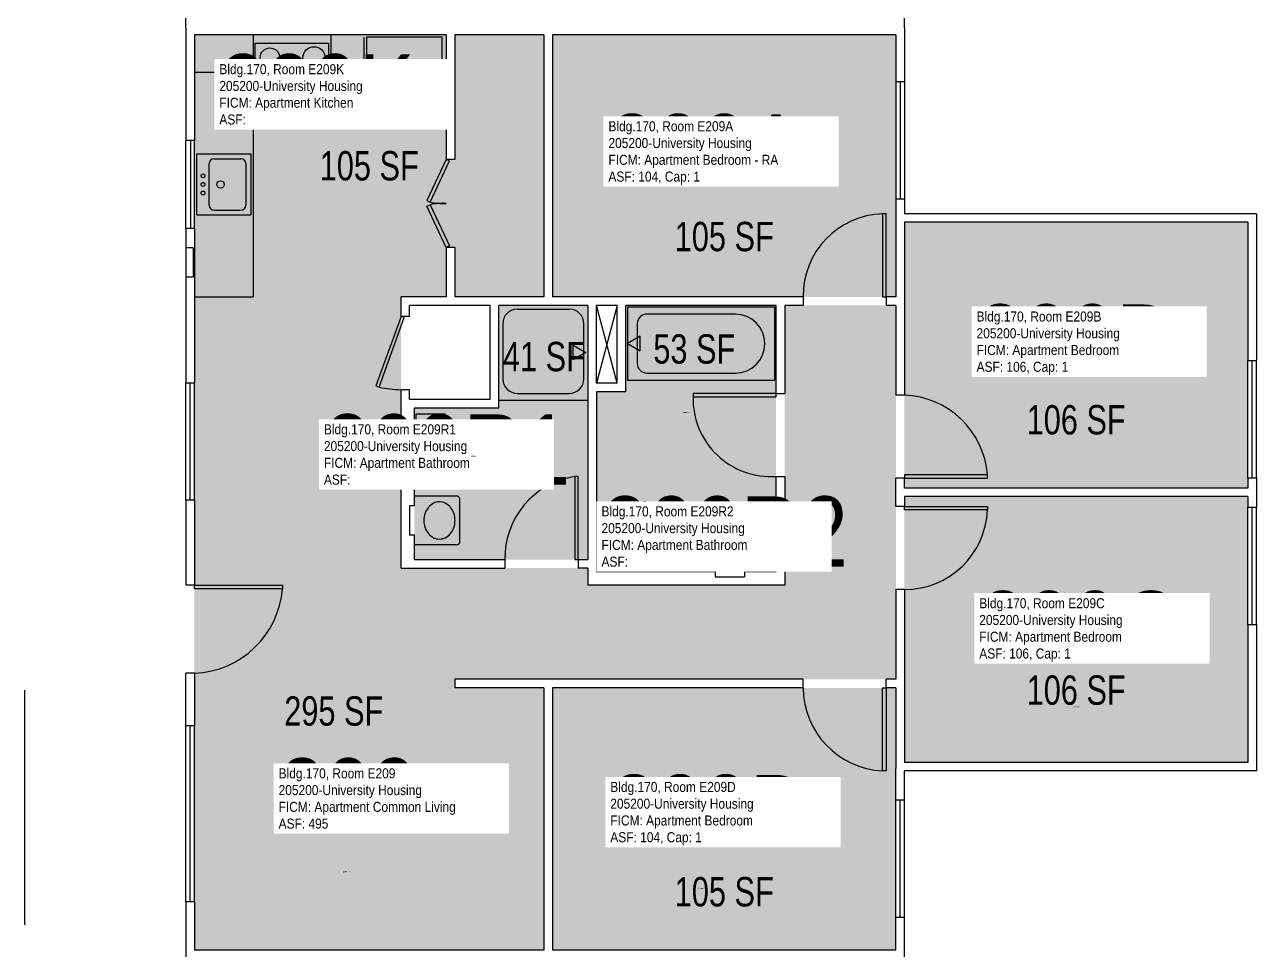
# Model space of a CAD drawing. Header units: inches. Extents: x -323 to 1242, y -1298 to 1967.
# Drawn here: x 438 to 942, y 1065 to 1445 of the extents above; entities that cross this region are included whole.
import ezdxf
from ezdxf.enums import TextEntityAlignment as Align

# ---------------------------------------------------------------- set-up
doc = ezdxf.new("R2010")
doc.units = ezdxf.units.IN
doc.header["$LTSCALE"] = 10
doc.header["$MEASUREMENT"] = 0
for name, color, linetype in [('A-DOOR', 2, 'CONTINUOUS'), ('A-FLOR', 3, 'CONTINUOUS'), ('A-GLAZ', 1, 'CONTINUOUS'), ('A-IDEN-RNUM', 7, 'CONTINUOUS'), ('A-IDEN-SNUM', 4, 'CONTINUOUS'), ('A-IDEN-VNUM', 4, 'CONTINUOUS'), ('A-WALL', 5, 'CONTINUOUS'), ('AREA-TEXT', 3, 'CONTINUOUS'), ('P-SANR-FIXT', 2, 'CONTINUOUS'), ('Rooms-Category-Color', 7, 'CONTINUOUS'), ('Rooms-College-Color', 7, 'CONTINUOUS'), ('Rooms-Department-Color', 7, 'CONTINUOUS'), ('Rooms-Division-Color', 7, 'CONTINUOUS'), ('Rooms-Information', 7, 'CONTINUOUS')]:
    doc.layers.add(name, color=color, linetype=linetype)
doc.styles.add('CP_AREA', font='arial.ttf', dxfattribs={"height": 15})
doc.styles.add('CP_ROOMSNUMBER', font='arial.ttf', dxfattribs={"height": 1})
doc.styles.add('CP_ROOMVNUMBER', font='arial.ttf', dxfattribs={"width": 0.85, "height": 0.075})

msp = doc.modelspace()

# ---------------------------------------------------------------- hatches: boundary and pattern name
at = {"layer": 'Rooms-Category-Color', "true_color": 0x728ef3}
for points in [[(650.53, 1441.25), (650.53, 1334), (614.03, 1334), (614.03, 1354), (610.53, 1354), (610.53, 1334), (507.53, 1334), (507.53, 1441.25), (610.52, 1441.25), (610.53, 1390), (614.03, 1390), (614.03, 1441.25)], [(794.54, 1334), (794.54, 1441.25), (654.04, 1441.25), (654.04, 1334)], [(798.04, 1255.75), (798.04, 1364.5), (938.54, 1364.5), (938.54, 1255.75)], [(794.53, 1330.5), (794.53, 1177.5), (614.03, 1177.5), (614.03, 1174), (650.53, 1174), (650.52, 1066.75), (507.53, 1066.75), (507.53, 1334), (592.03, 1334), (592.03, 1223), (668.53, 1223), (668.53, 1216), (749.02, 1216), (749.03, 1330.5)], [(668.53, 1330.5), (668.53, 1226.5), (597.53, 1226.5), (597.53, 1288.63), (632.03, 1288.63), (632.03, 1330.5)], [(745.53, 1330.5), (745.53, 1221.62), (672.02, 1221.5), (672.03, 1295.12), (684.02, 1295.12), (684.03, 1330.5)], [(798.04, 1143.5), (798.04, 1252.25), (938.54, 1252.25), (938.54, 1143.5)], [(654.04, 1174), (654.04, 1066.75), (794.54, 1066.75), (794.54, 1174)]]:
    msp.add_hatch(color=171, dxfattribs=at).paths.add_polyline_path(points)
at = {"layer": 'Rooms-College-Color', "true_color": 0xadadad}
for points in [[(650.53, 1441.25), (650.53, 1334), (614.03, 1334), (614.03, 1354), (610.53, 1354), (610.53, 1334), (507.53, 1334), (507.53, 1441.25), (610.52, 1441.25), (610.53, 1390), (614.03, 1390), (614.03, 1441.25)], [(794.54, 1334), (794.54, 1441.25), (654.04, 1441.25), (654.04, 1334)], [(798.04, 1255.75), (798.04, 1364.5), (938.54, 1364.5), (938.54, 1255.75)], [(794.53, 1330.5), (794.53, 1177.5), (614.03, 1177.5), (614.03, 1174), (650.53, 1174), (650.52, 1066.75), (507.53, 1066.75), (507.53, 1334), (592.03, 1334), (592.03, 1223), (668.53, 1223), (668.53, 1216), (749.02, 1216), (749.03, 1330.5)], [(668.53, 1330.5), (668.53, 1226.5), (597.53, 1226.5), (597.53, 1288.63), (632.03, 1288.63), (632.03, 1330.5)], [(745.53, 1330.5), (745.53, 1221.62), (672.02, 1221.5), (672.03, 1295.12), (684.02, 1295.12), (684.03, 1330.5)], [(798.04, 1143.5), (798.04, 1252.25), (938.54, 1252.25), (938.54, 1143.5)], [(654.04, 1174), (654.04, 1066.75), (794.54, 1066.75), (794.54, 1174)]]:
    msp.add_hatch(color=253, dxfattribs=at).paths.add_polyline_path(points)
at = {"layer": 'Rooms-Department-Color', "true_color": 0x604aed}
for points in [[(650.53, 1441.25), (650.53, 1334), (614.03, 1334), (614.03, 1354), (610.53, 1354), (610.53, 1334), (507.53, 1334), (507.53, 1441.25), (610.52, 1441.25), (610.53, 1390), (614.03, 1390), (614.03, 1441.25)], [(794.54, 1334), (794.54, 1441.25), (654.04, 1441.25), (654.04, 1334)], [(798.04, 1255.75), (798.04, 1364.5), (938.54, 1364.5), (938.54, 1255.75)], [(794.53, 1330.5), (794.53, 1177.5), (614.03, 1177.5), (614.03, 1174), (650.53, 1174), (650.52, 1066.75), (507.53, 1066.75), (507.53, 1334), (592.03, 1334), (592.03, 1223), (668.53, 1223), (668.53, 1216), (749.02, 1216), (749.03, 1330.5)], [(668.53, 1330.5), (668.53, 1226.5), (597.53, 1226.5), (597.53, 1288.63), (632.03, 1288.63), (632.03, 1330.5)], [(745.53, 1330.5), (745.53, 1221.62), (672.02, 1221.5), (672.03, 1295.12), (684.02, 1295.12), (684.03, 1330.5)], [(798.04, 1143.5), (798.04, 1252.25), (938.54, 1252.25), (938.54, 1143.5)], [(654.04, 1174), (654.04, 1066.75), (794.54, 1066.75), (794.54, 1174)]]:
    msp.add_hatch(color=173, dxfattribs=at).paths.add_polyline_path(points)
at = {"layer": 'Rooms-Division-Color', "true_color": 0x604aed}
for points in [[(650.53, 1441.25), (650.53, 1334), (614.03, 1334), (614.03, 1354), (610.53, 1354), (610.53, 1334), (507.53, 1334), (507.53, 1441.25), (610.52, 1441.25), (610.53, 1390), (614.03, 1390), (614.03, 1441.25)], [(794.54, 1334), (794.54, 1441.25), (654.04, 1441.25), (654.04, 1334)], [(798.04, 1255.75), (798.04, 1364.5), (938.54, 1364.5), (938.54, 1255.75)], [(794.53, 1330.5), (794.53, 1177.5), (614.03, 1177.5), (614.03, 1174), (650.53, 1174), (650.52, 1066.75), (507.53, 1066.75), (507.53, 1334), (592.03, 1334), (592.03, 1223), (668.53, 1223), (668.53, 1216), (749.02, 1216), (749.03, 1330.5)], [(668.53, 1330.5), (668.53, 1226.5), (597.53, 1226.5), (597.53, 1288.63), (632.03, 1288.63), (632.03, 1330.5)], [(745.53, 1330.5), (745.53, 1221.62), (672.02, 1221.5), (672.03, 1295.12), (684.02, 1295.12), (684.03, 1330.5)], [(798.04, 1143.5), (798.04, 1252.25), (938.54, 1252.25), (938.54, 1143.5)], [(654.04, 1174), (654.04, 1066.75), (794.54, 1066.75), (794.54, 1174)]]:
    msp.add_hatch(color=173, dxfattribs=at).paths.add_polyline_path(points)

# ---------------------------------------------------------------- linework, layer by layer
at = {"layer": 'A-DOOR'}
for p, q in [((610.53, 1390.25), (602.65, 1373.4)), ((603.93, 1372.8), (611.81, 1389.65)), ((611.81, 1389.65), (610.53, 1390.25)), ((602.65, 1373.4), (603.93, 1372.8)), ((602.65, 1371.1), (603.93, 1371.7)), ((610.53, 1354.25), (602.65, 1371.1)), ((603.93, 1371.7), (611.81, 1354.85)), ((789.11, 1368), (789.11, 1334)), ((790.53, 1368), (789.11, 1368)), ((790.53, 1334), (790.53, 1368)), ((611.81, 1354.85), (610.53, 1354.25)), ((789.11, 1334), (790.53, 1334)), ((592.03, 1326), (581.73, 1297.52)), ((593.35, 1325.52), (592.03, 1326)), ((583.05, 1297.04), (593.35, 1325.52)), ((581.73, 1297.52), (583.05, 1297.04)), ((711.53, 1294.5), (711.53, 1293.08)), ((745.53, 1294.5), (711.53, 1294.5)), ((711.53, 1293.08), (745.53, 1293.08)), ((745.53, 1293.08), (745.53, 1294.5)), ((663.11, 1260.5), (663.11, 1226.5)), ((664.53, 1260.5), (663.11, 1260.5)), ((664.53, 1226.5), (664.53, 1260.5)), ((832.03, 1261.17), (798.03, 1261.17)), ((798.03, 1261.17), (798.03, 1259.75)), ((832.03, 1259.75), (832.03, 1261.17)), ((798.03, 1259.75), (832.03, 1259.75)), ((798.03, 1248.25), (832.03, 1248.25)), ((798.03, 1246.83), (798.03, 1248.25)), ((832.03, 1246.83), (798.03, 1246.83)), ((832.03, 1248.25), (832.03, 1246.83)), ((663.11, 1226.5), (664.53, 1226.5)), ((507.53, 1216), (543.53, 1216)), ((507.53, 1214.58), (507.53, 1216)), ((543.53, 1216), (543.53, 1214.58)), ((543.53, 1214.58), (507.53, 1214.58)), ((789.11, 1140), (789.11, 1174)), ((789.11, 1174), (790.53, 1174)), ((790.53, 1174), (790.53, 1140)), ((790.53, 1140), (789.11, 1140))]:
    msp.add_line(p, q, dxfattribs=at)
for centre, radius, start, end in [((609.36, 1397.92), 25.7, 257.7951, 272.6003), ((609.36, 1346.58), 25.7, 87.3997, 102.2049), ((790.29, 1334.26), 33.77, 92.005, 180.4328), ((592.95, 1342.54), 46.56, 257.7303, 268.8634), ((743.4, 1292.31), 31.88, 178.6169, 273.8208), ((796.71, 1258.34), 35.43, 4.5723, 87.8654), ((668.37, 1227.06), 33.85, 98.9487, 180.9447), ((798.07, 1248.23), 33.98, 269.9173, 357.6449), ((506.05, 1217.57), 37.6, 272.2523, 355.4481), ((790.91, 1174.34), 34.38, 180.5585, 267.0038)]:
    msp.add_arc(centre, radius, start, end, dxfattribs=at)
at = {"layer": 'A-FLOR'}
for p, q in [((680.53, 1330.51), (672.03, 1298.62)), ((680.53, 1298.62), (672.03, 1330.5))]:
    msp.add_line(p, q, dxfattribs=at)
at = {"layer": 'A-GLAZ'}
for p, q in [((794.53, 1422), (794.53, 1374)), ((796.28, 1422), (796.28, 1374)), ((798.03, 1422), (798.03, 1374)), ((504.03, 1362), (504.03, 1398)), ((505.97, 1362), (505.97, 1398)), ((507.53, 1362), (507.53, 1398)), ((938.53, 1260), (938.53, 1308)), ((940.28, 1260), (940.28, 1308)), ((942.03, 1260), (942.03, 1308)), ((504.03, 1251), (504.03, 1298.75)), ((505.78, 1251), (505.78, 1298.75)), ((507.53, 1251), (507.53, 1298.75)), ((938.53, 1200), (938.53, 1248)), ((940.28, 1200), (940.28, 1248)), ((942.03, 1200), (942.03, 1248)), ((504.03, 1086.5), (504.03, 1158.5)), ((505.78, 1086.5), (505.78, 1158.5)), ((507.53, 1086.5), (507.53, 1158.5)), ((794.53, 1080), (794.53, 1128)), ((796.28, 1080), (796.28, 1128)), ((798.03, 1080), (798.03, 1128))]:
    msp.add_line(p, q, dxfattribs=at)
at = {"layer": 'A-WALL'}
for p, q in [((504.03, 1444), (504.03, 1490)), ((798.03, 1444), (798.03, 1460)), ((504.03, 1444), (504.03, 1398)), ((798.03, 1444), (798.03, 1422)), ((610.53, 1441.25), (507.53, 1441.25)), ((507.53, 1441.25), (507.53, 1398)), ((610.53, 1441.25), (610.53, 1390.25)), ((650.53, 1441.25), (614.03, 1441.25)), ((614.03, 1441.25), (614.03, 1390.25)), ((650.53, 1441.25), (650.53, 1334)), ((794.53, 1441.25), (654.03, 1441.25)), ((654.03, 1441.25), (654.03, 1334)), ((794.53, 1441.25), (794.53, 1422)), ((798.03, 1422), (794.53, 1422)), ((507.53, 1398), (504.03, 1398)), ((614.03, 1390.25), (610.53, 1390.25)), ((794.53, 1374), (794.53, 1369)), ((798.03, 1374), (794.53, 1374)), ((798.03, 1374), (798.03, 1368)), ((794.53, 1369), (794.53, 1334)), ((942.03, 1368), (798.03, 1368)), ((942.03, 1368), (942.03, 1308)), ((507.53, 1362), (504.03, 1362)), ((504.03, 1362), (504.03, 1354)), ((507.53, 1362), (507.53, 1334)), ((938.53, 1364.5), (798.03, 1364.5)), ((798.03, 1364.5), (798.03, 1293.75)), ((938.53, 1364.5), (938.53, 1308)), ((504.03, 1354), (504.03, 1342)), ((507.03, 1354), (504.03, 1354)), ((507.03, 1354), (507.03, 1342)), ((614.03, 1354.25), (610.53, 1354.25)), ((610.53, 1354.25), (610.53, 1334)), ((614.03, 1354.25), (614.03, 1334)), ((504.03, 1342), (504.03, 1298.75)), ((507.03, 1342), (504.03, 1342)), ((507.53, 1334), (507.53, 1298.75)), ((592.03, 1326), (592.03, 1334)), ((610.53, 1334), (592.03, 1334)), ((650.53, 1334), (614.03, 1334)), ((756.53, 1334), (654.03, 1334)), ((756.53, 1334), (756.53, 1330.5)), ((790.53, 1334), (790.53, 1330.5)), ((794.53, 1334), (790.53, 1334)), ((595.53, 1326), (592.03, 1326)), ((595.53, 1326), (595.53, 1330.5)), ((628.53, 1330.5), (595.53, 1330.5)), ((628.53, 1292.12), (628.53, 1330.5)), ((632.03, 1288.62), (632.03, 1330.5)), ((668.53, 1330.5), (632.03, 1330.5)), ((668.53, 1330.5), (668.53, 1226.5)), ((672.03, 1298.62), (672.03, 1330.5)), ((680.53, 1330.5), (672.03, 1330.5)), ((680.53, 1298.62), (680.53, 1330.5)), ((684.03, 1295.12), (684.03, 1330.5)), ((745.53, 1330.5), (684.03, 1330.5)), ((745.53, 1294.5), (745.53, 1330.5)), ((749.03, 1330.5), (749.03, 1294.5)), ((756.53, 1330.5), (749.03, 1330.5)), ((794.53, 1330.5), (790.53, 1330.5)), ((794.53, 1330.5), (794.53, 1293.75)), ((938.53, 1308), (942.03, 1308)), ((504.03, 1298.75), (507.53, 1298.75)), ((592.03, 1223), (592.03, 1296)), ((595.53, 1296), (592.03, 1296)), ((595.53, 1292.12), (595.53, 1296)), ((680.53, 1298.62), (672.03, 1298.62)), ((595.53, 1292.12), (628.53, 1292.12)), ((684.03, 1295.12), (672.03, 1295.12)), ((672.03, 1295.12), (672.03, 1221.5)), ((745.53, 1294.5), (749.03, 1294.5)), ((798.03, 1293.75), (794.53, 1293.75)), ((597.53, 1248.5), (597.53, 1288.62)), ((597.53, 1288.62), (632.03, 1288.62)), ((745.53, 1260.5), (749.03, 1260.5)), ((745.53, 1221.5), (745.53, 1260.5)), ((749.03, 1260.5), (749.03, 1216)), ((938.53, 1260), (938.53, 1255.75)), ((938.53, 1260), (942.03, 1260)), ((942.03, 1260), (942.03, 1248)), ((798.03, 1259.75), (794.53, 1259.75)), ((794.53, 1248.25), (794.53, 1259.75)), ((798.03, 1255.75), (798.03, 1259.75)), ((938.53, 1255.75), (798.03, 1255.75)), ((504.03, 1251), (507.53, 1251)), ((504.03, 1251), (504.03, 1216)), ((507.53, 1251), (507.53, 1216)), ((798.03, 1252.25), (798.03, 1248.25)), ((938.53, 1252.25), (798.03, 1252.25)), ((938.53, 1252.25), (938.53, 1248)), ((595.53, 1248.5), (595.53, 1236.5)), ((597.53, 1248.5), (595.53, 1248.5)), ((798.03, 1248.25), (794.53, 1248.25)), ((938.53, 1248), (942.03, 1248)), ((597.53, 1236.5), (595.53, 1236.5)), ((597.53, 1226.5), (597.53, 1236.5)), ((597.53, 1226.5), (634.53, 1226.5)), ((634.53, 1226.5), (634.53, 1223)), ((664.53, 1226.5), (664.53, 1223)), ((664.53, 1226.5), (668.53, 1226.5)), ((592.03, 1223), (634.53, 1223)), ((668.53, 1223), (664.53, 1223)), ((668.53, 1223), (668.53, 1216)), ((720.53, 1221.5), (672.03, 1221.5)), ((720.53, 1221.5), (720.53, 1219.5)), ((745.53, 1221.5), (732.53, 1221.5)), ((732.53, 1221.5), (732.53, 1219.5)), ((507.53, 1216), (504.03, 1216)), ((749.03, 1216), (668.53, 1216)), ((720.53, 1219.5), (732.53, 1219.5)), ((798.03, 1214.25), (794.53, 1214.25)), ((794.53, 1214.25), (794.53, 1177.5)), ((798.03, 1214.25), (798.03, 1143.5)), ((938.53, 1200), (938.53, 1143.5)), ((938.53, 1200), (942.03, 1200)), ((942.03, 1200), (942.03, 1140)), ((504.03, 1158.5), (504.03, 1180)), ((507.53, 1180), (504.03, 1180)), ((507.53, 1180), (507.53, 1158.5)), ((614.03, 1177.5), (614.03, 1174)), ((756.53, 1177.5), (614.03, 1177.5)), ((756.53, 1174), (756.53, 1177.5)), ((794.53, 1177.5), (790.53, 1177.5)), ((790.53, 1174), (790.53, 1177.5)), ((438.03, 1173), (438.03, 1077)), ((650.53, 1174), (614.03, 1174)), ((650.53, 1174), (650.53, 1066.75)), ((654.03, 1174), (654.03, 1066.75)), ((756.53, 1174), (654.03, 1174)), ((794.53, 1174), (790.53, 1174)), ((794.53, 1174), (794.53, 1141)), ((507.53, 1158.5), (504.03, 1158.5)), ((794.53, 1128), (794.53, 1141)), ((938.53, 1143.5), (798.03, 1143.5)), ((798.03, 1128), (798.03, 1140)), ((942.03, 1140), (798.03, 1140)), ((798.03, 1128), (794.53, 1128)), ((504.03, 1086.5), (504.03, 1064)), ((507.53, 1086.5), (504.03, 1086.5)), ((507.53, 1086.5), (507.53, 1066.75)), ((794.53, 1066.75), (794.53, 1080)), ((798.03, 1080), (794.53, 1080)), ((798.03, 1064), (798.03, 1080)), ((650.53, 1066.75), (507.53, 1066.75)), ((794.53, 1066.75), (654.03, 1066.75))]:
    msp.add_line(p, q, dxfattribs=at)
at = {"layer": 'P-SANR-FIXT'}
for p, q in [((531.53, 1441.25), (531.53, 1334)), ((532.39, 1411.83), (532.39, 1437.83)), ((532.39, 1437.83), (562.39, 1437.83)), ((562.39, 1437.83), (562.39, 1411.83)), ((563.39, 1416.25), (563.39, 1441.25)), ((576.9, 1416.25), (576.9, 1440.25)), ((577.9, 1440.25), (577.9, 1412.75)), ((608.9, 1440.25), (577.9, 1440.25)), ((608.9, 1412.75), (608.9, 1440.25)), ((529.15, 1425.83), (507.53, 1425.83)), ((529.15, 1425.83), (529.15, 1421.83)), ((565.15, 1421.83), (529.15, 1421.83)), ((565.15, 1425.83), (565.15, 1421.83)), ((565.15, 1425.83), (610.53, 1425.83)), ((576.9, 1416.25), (563.39, 1416.25)), ((562.39, 1411.83), (532.39, 1411.83)), ((577.9, 1415), (608.9, 1415)), ((577.9, 1412.75), (608.9, 1412.75)), ((508.53, 1367.5), (508.53, 1392.5)), ((508.53, 1392.5), (530.53, 1392.5)), ((530.53, 1392.5), (530.53, 1367.5)), ((513.53, 1371.5), (513.53, 1388.5)), ((515.53, 1390.5), (526.53, 1390.5)), ((528.53, 1388.5), (528.53, 1371.5)), ((508.53, 1367.5), (530.53, 1367.5)), ((515.53, 1369.5), (526.53, 1369.5)), ((507.53, 1334), (531.53, 1334)), ((639.69, 1329), (660.86, 1329)), ((684.65, 1329.87), (684.65, 1299.87)), ((684.65, 1329.87), (744.9, 1329.87)), ((728.83, 1326.92), (692.68, 1326.92)), ((744.9, 1329.87), (744.9, 1299.87)), ((633.69, 1323), (633.69, 1300.5)), ((666.86, 1300.5), (666.86, 1323)), ((688.67, 1322.91), (688.67, 1306.84)), ((689.85, 1317.87), (684.65, 1314.87)), ((689.85, 1311.87), (689.85, 1317.87)), ((662.43, 1314.25), (667.63, 1311.25)), ((662.43, 1308.25), (662.43, 1314.25)), ((667.63, 1311.25), (662.43, 1308.25)), ((684.65, 1314.87), (689.85, 1311.87)), ((692.68, 1302.82), (728.83, 1302.82)), ((684.65, 1299.87), (744.9, 1299.87)), ((668.53, 1291.62), (632.03, 1291.62)), ((639.69, 1294.5), (660.86, 1294.5)), ((598.13, 1286), (598.13, 1256)), ((610.13, 1286), (598.13, 1286)), ((610.13, 1256), (610.13, 1286)), ((599.13, 1281.5), (598.13, 1280.5)), ((598.13, 1280.5), (598.13, 1261.5)), ((606.13, 1281.5), (599.13, 1281.5)), ((607.13, 1280.5), (606.13, 1281.5)), ((607.13, 1277), (607.13, 1280.5)), ((606.14, 1273.56), (607.13, 1277)), ((606.13, 1268.5), (606.13, 1273.44)), ((607.13, 1265), (606.13, 1268.5)), ((598.13, 1261.5), (599.13, 1260.5)), ((599.13, 1260.5), (606.13, 1260.5)), ((606.13, 1260.5), (607, 1261.38)), ((607.13, 1261.67), (607.13, 1265)), ((598.13, 1256), (610.13, 1256)), ((614.65, 1252.5), (597.53, 1252.5)), ((616.15, 1234), (616.15, 1251)), ((735.03, 1240.12), (718.03, 1240.12)), ((716.53, 1238.62), (716.53, 1221.5)), ((736.53, 1238.62), (736.53, 1221.5)), ((614.65, 1232.5), (597.53, 1232.5)), ((706.53, 1234.12), (676.53, 1234.12)), ((676.53, 1234.12), (676.53, 1222.12)), ((681.4, 1229.95), (681.4, 1223.12)), ((682.4, 1231.12), (681.52, 1230.25)), ((685.9, 1231.12), (682.4, 1231.12)), ((689.34, 1230.14), (685.9, 1231.12)), ((694.34, 1230.12), (689.46, 1230.12)), ((697.9, 1231.12), (694.46, 1230.14)), ((701.23, 1231.12), (697.9, 1231.12)), ((702.4, 1230.12), (701.52, 1231)), ((702.4, 1223.12), (702.4, 1230.12)), ((706.53, 1222.12), (706.53, 1234.12)), ((676.53, 1222.12), (706.53, 1222.12)), ((681.4, 1223.12), (682.4, 1222.12)), ((682.4, 1222.12), (701.4, 1222.12)), ((701.4, 1222.12), (702.4, 1223.12))]:
    msp.add_line(p, q, dxfattribs=at)
for centre, radius in [((538.39, 1431.83), 4), ((556.39, 1431.83), 4.5), ((538.39, 1417.83), 4.5), ((556.39, 1417.83), 4), ((511.03, 1383.5), 0.791), ((518.15, 1380), 1.5), ((511.03, 1380), 0.791), ((511.03, 1376.5), 0.791)]:
    msp.add_circle(centre, radius, dxfattribs=at)
for centre, radius, start, end in [((515.53, 1388.5), 2, 90, 180), ((526.53, 1388.5), 2, 0, 90), ((515.53, 1371.5), 2, 180, 270), ((526.53, 1371.5), 2, 270, 0), ((639.69, 1323), 6, 90, 180), ((660.86, 1323), 6, 0, 90), ((692.68, 1322.91), 4.02, 90, 180), ((728.83, 1314.87), 12.05, 270, 90), ((692.68, 1306.84), 4.02, 180, 270), ((639.69, 1300.5), 6, 180, 270), ((660.86, 1300.5), 6, 270, 0), ((615.38, 1270.29), 7.89, 129.4725, 153.2988), ((616.29, 1269.17), 9.33, 108.8354, 129.4725), ((616.89, 1267.42), 11.18, 90, 108.8354), ((617.45, 1270.07), 8.55, 71.1646, 93.7754), ((616.91, 1268.47), 10.24, 50.5275, 71.1646), ((618.41, 1270.29), 7.89, 26.7012, 50.5275), ((606.54, 1273.44), 0.418, 164.0546, 180), ((613.96, 1271), 6.3, 153.2988, 180), ((613.96, 1271), 6.3, 180, 206.7012), ((619.82, 1271), 6.3, 0, 26.7012), ((619.82, 1271), 6.3, 333.2988, 0), ((615.38, 1271.71), 7.89, 206.7012, 230.5275), ((616.29, 1272.83), 9.33, 230.5275, 251.1646), ((617.49, 1272.83), 9.33, 288.8354, 309.4725), ((618.41, 1271.71), 7.89, 309.4725, 333.2988), ((606.71, 1261.67), 0.418, 315, 0), ((616.89, 1274.58), 11.18, 251.1646, 270), ((616.89, 1274.58), 11.18, 270, 288.8354), ((607.75, 1244.68), 5.42, 90, 116.1916), ((607.75, 1244.68), 5.42, 63.8084, 90), ((614.65, 1251), 1.5, 0, 90), ((691.9, 1243.82), 6.3, 90, 116.7012), ((691.9, 1243.82), 6.3, 63.2988, 90), ((610.35, 1242.5), 9, 160.7706, 180), ((609.08, 1242.94), 7.65, 139.8991, 160.7706), ((608.27, 1243.63), 6.59, 116.1916, 139.8991), ((607.23, 1243.63), 6.59, 40.1009, 63.8084), ((606.42, 1242.94), 7.65, 19.2294, 40.1009), ((605.15, 1242.5), 9, 0, 19.2294), ((694.43, 1240.91), 10.24, 140.5275, 161.1646), ((692.61, 1242.41), 7.89, 116.7012, 140.5275), ((691.19, 1242.41), 7.89, 39.4725, 63.2988), ((690.07, 1241.49), 9.33, 18.8354, 39.4725), ((610.35, 1242.5), 9, 180, 199.2294), ((605.15, 1242.5), 9, 340.7706, 0), ((692.83, 1241.45), 8.55, 161.1646, 183.7754), ((695.48, 1240.89), 11.18, 180, 198.8354), ((688.32, 1240.89), 11.18, 0, 18.8354), ((688.32, 1240.89), 11.18, 341.1646, 0), ((718.03, 1238.62), 1.5, 90, 180), ((735.03, 1238.62), 1.5, 0, 90), ((609.08, 1242.06), 7.65, 199.2294, 220.1009), ((608.27, 1241.37), 6.59, 220.1009, 243.8084), ((607.75, 1240.32), 5.42, 243.8084, 270), ((607.75, 1240.32), 5.42, 270, 296.1916), ((607.23, 1241.37), 6.59, 296.1916, 319.8991), ((606.42, 1242.06), 7.65, 319.8991, 340.7706), ((693.73, 1240.29), 9.33, 198.8354, 219.4725), ((690.07, 1240.29), 9.33, 320.5275, 341.1646), ((725.4, 1231.21), 6.59, 130.1009, 153.8084), ((726.08, 1230.4), 7.65, 109.2294, 130.1009), ((726.53, 1229.12), 9, 90, 109.2294), ((726.53, 1229.12), 9, 70.7706, 90), ((726.97, 1230.4), 7.65, 49.8991, 70.7706), ((727.65, 1231.21), 6.59, 26.1916, 49.8991), ((614.65, 1234), 1.5, 270, 0), ((681.82, 1229.95), 0.418, 135, 180), ((692.61, 1239.38), 7.89, 219.4725, 243.2988), ((691.9, 1237.96), 6.3, 243.2988, 270), ((689.46, 1230.54), 0.418, 254.0546, 270), ((691.9, 1237.96), 6.3, 270, 296.7012), ((694.34, 1230.54), 0.418, 270, 285.9454), ((691.19, 1239.38), 7.89, 296.7012, 320.5275), ((701.23, 1230.71), 0.418, 45, 90), ((724.35, 1231.72), 5.42, 153.8084, 180), ((724.35, 1231.72), 5.42, 180, 206.1916), ((728.71, 1231.72), 5.42, 0, 26.1916), ((728.71, 1231.72), 5.42, 333.8084, 0), ((725.4, 1232.24), 6.59, 206.1916, 229.8991), ((726.08, 1233.05), 7.65, 229.8991, 250.7706), ((726.53, 1234.33), 9, 250.7706, 270), ((726.53, 1234.33), 9, 270, 289.2294), ((726.97, 1233.05), 7.65, 289.2294, 310.1009), ((727.65, 1232.24), 6.59, 310.1009, 333.8084)]:
    msp.add_arc(centre, radius, start, end, dxfattribs=at)

# ---------------------------------------------------------------- texts
at = {"layer": 'A-IDEN-RNUM', "style": 'CP_ROOMSNUMBER'}
for s, rotation, p in [('0209-K0', 0.8656, (561.25, 1418.53)), ('0209-A0', 1.1721, (713.72, 1363.32)), ('0209-R2', 0.8656, (707.24, 1286.48)), ('0209-B0', 1.2048, (863.85, 1282.86)), ('0209-R1', 0.8656, (620.64, 1268.64)), ('0209-C0', 1.1721, (867, 1165.99)), ('0209-00', 1.2048, (568.27, 1098.57)), ('0209-D0', 1.2048, (713.77, 1091.55))]:
    msp.add_text(s, height=0.36, rotation=rotation, dxfattribs=at).set_placement(p)
at = {"layer": 'A-IDEN-SNUM', "style": 'CP_ROOMSNUMBER'}
for s, rotation, p in [('1700E209K0', 0.8656, (561.25, 1418.53)), ('1700E209A0', 1.1721, (713.72, 1363.32)), ('1700E209R2', 0.8656, (707.24, 1286.48)), ('1700E209B0', 1.2048, (863.85, 1282.86)), ('1700E209R1', 0.8656, (620.64, 1268.64)), ('1700E209C0', 1.1721, (867, 1165.99)), ('1700E20900', 1.2048, (568.27, 1098.57)), ('1700E209D0', 1.2048, (713.77, 1091.55))]:
    msp.add_text(s, height=0.36, rotation=rotation, dxfattribs=at).set_placement(p)
at = {"layer": 'A-IDEN-VNUM', "style": 'CP_ROOMVNUMBER', "width": 0.85}
for s, p in [('209K', (517.7, 1404.46)), ('209A', (676.91, 1379.92)), ('209B', (827.54, 1302.08)), ('209R1', (560.48, 1257.1)), ('209R2', (674.07, 1223.53)), ('209C', (828.65, 1184.77)), ('209', (541.95, 1116.35)), ('209D', (677.67, 1109.6))]:
    msp.add_text(s, height=28.8, dxfattribs=at).set_placement(p)
at = {"layer": 'AREA-TEXT', "style": 'CP_AREA', "width": 0.75}
for s, p in [('105 SF', (579.03, 1387.63)), ('105 SF', (724.29, 1358.68)), ('41 SF', (650.5, 1309.57)), ('53 SF', (712.04, 1312.68)), ('106 SF', (868.29, 1283.71)), ('106 SF', (868.29, 1173.1)), ('295 SF', (564.52, 1164.54)), ('105 SF', (724.29, 1090.59))]:
    msp.add_text(s, height=12, dxfattribs=at).set_placement(p, align=Align.MIDDLE_CENTER)

# ---------------------------------------------------------------- next in the draw order: texts
at = {"layer": 'Rooms-Information', "width": 92.16, "attachment_point": 7, "style": 'CP_ROOMVNUMBER', "bg_fill": 3, "box_fill_scale": 1.5, "bg_fill_color": 256, "bg_fill_true_color": 13158600, "bg_fill_transparency": 0}
for s, insert, char_height in [('Bldg.170, Room E209K^M^J205200-University Housing^M^JFICM: Apartment Kitchen^M^JASF: ', (517.7, 1404.46), 4.1143), ('Bldg.170, Room E209A^M^J205200-University Housing^M^JFICM: Apartment Bedroom - RA^M^JASF: 104, Cap: 1', (676.91, 1379.92), 4.11429), ('Bldg.170, Room E209B^M^J205200-University Housing^M^JFICM: Apartment Bedroom^M^JASF: 106, Cap: 1', (827.54, 1302.08), 4.1143), ('Bldg.170, Room E209R1^M^J205200-University Housing^M^JFICM: Apartment Bathroom^M^JASF: ', (560.48, 1257.1), 4.1143), ('Bldg.170, Room E209R2^M^J205200-University Housing^M^JFICM: Apartment Bathroom^M^JASF: ', (674.07, 1223.53), 4.1143), ('Bldg.170, Room E209C^M^J205200-University Housing^M^JFICM: Apartment Bedroom^M^JASF: 106, Cap: 1', (828.65, 1184.77), 4.1143), ('Bldg.170, Room E209^M^J205200-University Housing^M^JFICM: Apartment Common Living^M^JASF: 495', (541.95, 1116.35), 4.1143), ('Bldg.170, Room E209D^M^J205200-University Housing^M^JFICM: Apartment Bedroom^M^JASF: 104, Cap: 1', (677.67, 1109.6), 4.1143)]:
    msp.add_mtext(s, dxfattribs=dict(at, insert=insert, char_height=char_height))

doc.saveas('drawing.dxf')
